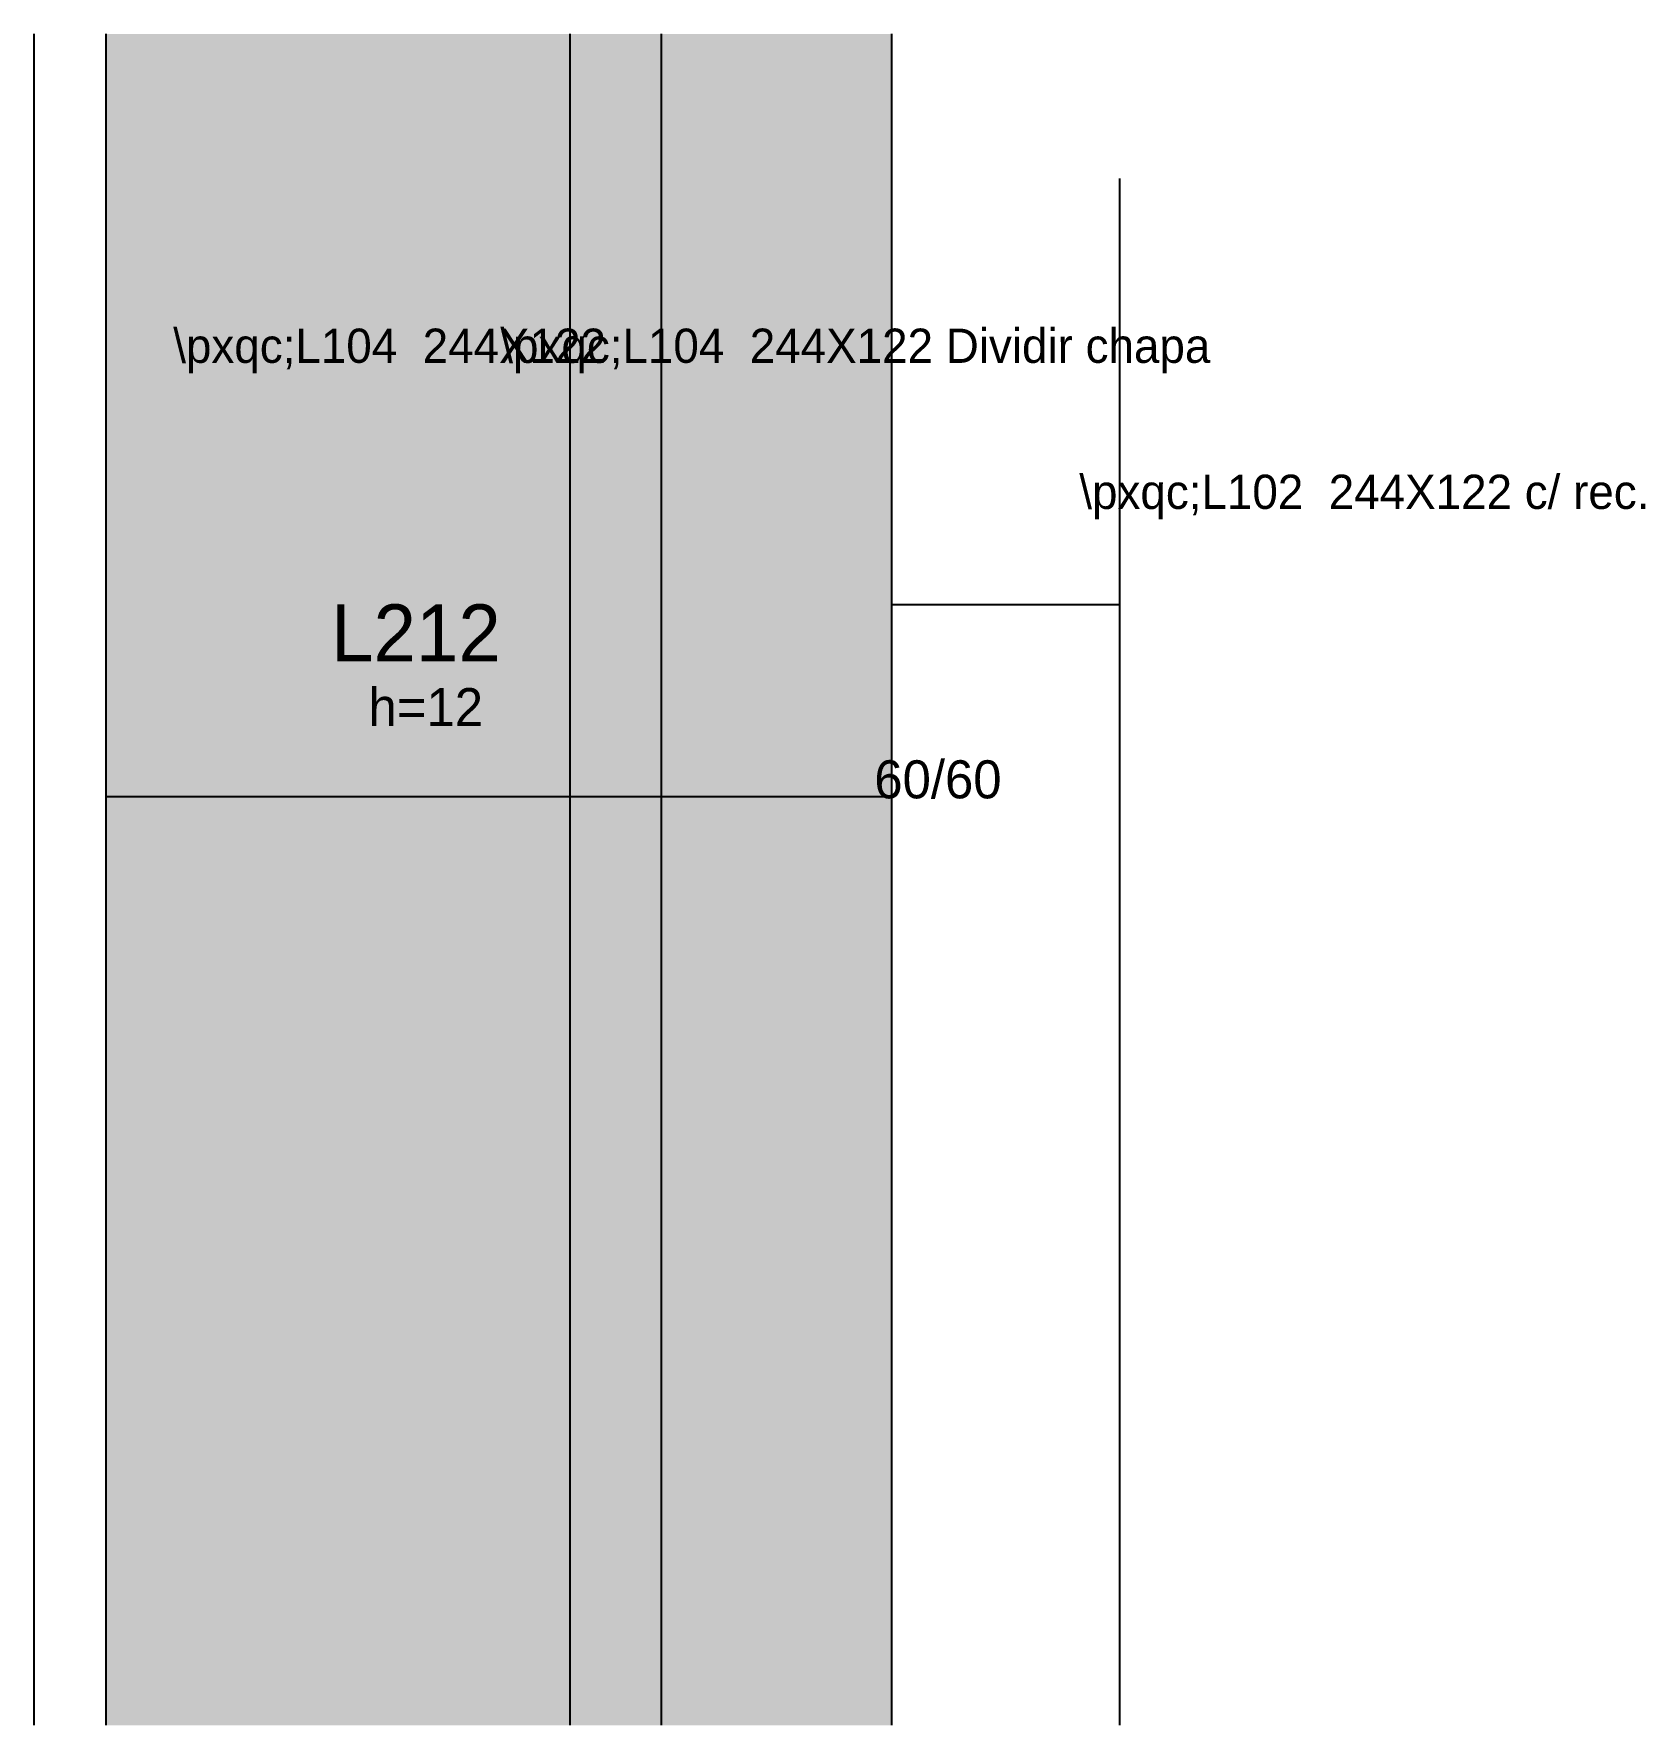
# Model space of a CAD drawing. Header units: metres. Extents: x 4048 to 4472, y 1728 to 2173.
import ezdxf

# ---------------------------------------------------------------- set-up
doc = ezdxf.new("R2010")
doc.units = ezdxf.units.M
for name, color, linetype in [('3', 7, 'Continuous'), ('4', 7, 'Continuous'), ('AUX00', 7, 'Continuous'), ('Hachura', 7, 'Continuous'), ('Painéis', 7, 'Continuous'), ('REAPROVEITAMENTO', 7, 'Continuous')]:
    doc.layers.add(name, color=color, linetype=linetype)

msp = doc.modelspace()

# ---------------------------------------------------------------- hatches: boundary and pattern name
at = {"layer": 'Hachura'}
h = msp.add_hatch(color=7, dxfattribs=at)
h.dxf.hatch_style = 1
h.paths.add_polyline_path([(4189.36, 1728.08), (4213.36, 1728.08), (4213.36, 1728.08), (4213.36, 2172.58), (4213.36, 2172.58), (4189.36, 2172.58), (4189.36, 2172.58), (4189.36, 1728.08)])
at = {"layer": 'REAPROVEITAMENTO'}
h = msp.add_hatch(color=7, dxfattribs=at)
h.dxf.hatch_style = 1
h.paths.add_polyline_path([(4189.36, 2172.58), (4067.36, 2172.58), (4067.36, 2172.58), (4067.36, 1728.08), (4067.36, 1728.08), (4189.36, 1728.08), (4189.36, 1728.08), (4189.36, 2172.58)])
h = msp.add_hatch(color=7, dxfattribs=at)
h.dxf.hatch_style = 1
h.paths.add_polyline_path([(4273.86, 2172.58), (4213.36, 2172.58), (4213.36, 2172.58), (4213.36, 1728.08), (4213.36, 1728.08), (4273.86, 1728.08), (4273.86, 1728.08), (4273.86, 2172.58)])

# ---------------------------------------------------------------- linework, layer by layer
at = {"layer": '3', "color": 7, "lineweight": 25}
msp.add_line((4273.86, 2022.58), (4333.86, 2022.58), dxfattribs=at)
for points in [[(4048.36, 2172.58), (4048.36, 1728.08)], [(4067.36, 1728.08), (4067.36, 2172.58)], [(4273.86, 2172.58), (4273.86, 2034.58)], [(4333.86, 2034.58), (4333.86, 2134.58)], [(4273.86, 2034.58), (4273.86, 1728.08)], [(4333.86, 1728.08), (4333.86, 2034.58)]]:
    msp.add_lwpolyline(points, dxfattribs=at)
at = {"layer": 'Painéis', "color": 7, "lineweight": 25}
for p, q in [((4189.36, 1728.08), (4189.36, 2172.58)), ((4213.36, 1728.08), (4213.36, 2172.58)), ((4273.86, 1972.08), (4067.36, 1972.08))]:
    msp.add_line(p, q, dxfattribs=at)

# ---------------------------------------------------------------- texts
at = {"layer": '3', "color": 7, "lineweight": 25}
for s, p in [('h=12', (4136.35, 1990.64)), ('60/60', (4269.33, 1971.66))]:
    msp.add_text(s, height=10, dxfattribs=at).set_placement(p)
at = {"layer": '4', "color": 7, "lineweight": 25}
msp.add_text('L212', height=15, dxfattribs=at).set_placement((4126.52, 2007.64))
at = {"layer": 'AUX00', "color": 7, "lineweight": 25}
for s, p in [('\\pxqc;L104 ^J244X122', (4085.02, 2086.11)), ('\\pxqc;L104 ^J244X122^JDividir chapa', (4171.01, 2086.11)), ('\\pxqc;L102 ^J244X122^Jc/ rec.', (4323.23, 2047.72))]:
    msp.add_text(s, height=9, dxfattribs=at).set_placement(p)

doc.saveas('drawing.dxf')
